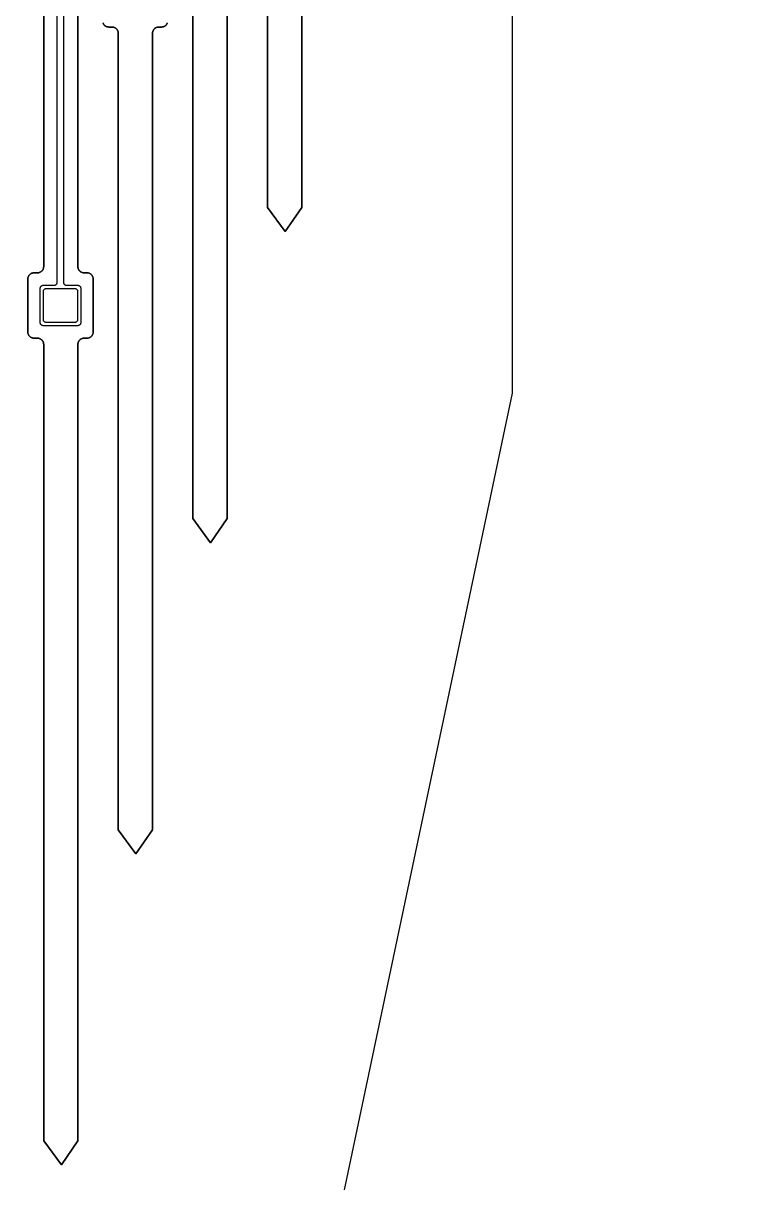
# Model space of a CAD drawing. Extents: x -2057 to 2225, y -44 to 31181.
# Drawn here: x 750.2 to 984.5, y 3057.8 to 3430.5 of the extents above; entities that cross this region are included whole.
import ezdxf

# ---------------------------------------------------------------- set-up
doc = ezdxf.new("R2010")
doc.units = 0
for name, color, linetype in [('electrode', 6, 'CONTINUOUS'), ('etching', 7, 'CONTINUOUS'), ('L2D0_etching2', 4, 'CONTINUOUS'), ('L3D0_etching3', 5, 'CONTINUOUS'), ('metalization', 8, 'CONTINUOUS'), ('polyimide', 9, 'CONTINUOUS'), ('polyimide_etch_borders', 10, 'CONTINUOUS')]:
    doc.layers.add(name, color=color, linetype=linetype)

msp = doc.modelspace()

# ---------------------------------------------------------------- linework, layer by layer
at = {"layer": 'electrode'}
msp.add_lwpolyline([(757.66, 3334.247), (757.573, 3334.255), (757.487, 3334.27), (757.402, 3334.293), (757.32, 3334.323), (757.241, 3334.36), (757.166, 3334.403), (757.094, 3334.453), (757.027, 3334.509), (756.965, 3334.571), (756.909, 3334.638), (756.859, 3334.71), (756.816, 3334.785), (756.779, 3334.864), (756.749, 3334.946), (756.726, 3335.031), (756.711, 3335.117), (756.703, 3335.204), (756.703, 3344.291), (756.711, 3344.378), (756.726, 3344.464), (756.749, 3344.548), (756.779, 3344.63), (756.816, 3344.71), (756.859, 3344.785), (756.909, 3344.857), (756.965, 3344.924), (757.027, 3344.985), (757.094, 3345.042), (757.166, 3345.092), (757.241, 3345.135), (757.32, 3345.172), (757.402, 3345.202), (757.487, 3345.225), (757.573, 3345.24), (757.66, 3345.247), (766.747, 3345.247), (766.834, 3345.24), (766.92, 3345.225), (767.004, 3345.202), (767.086, 3345.172), (767.166, 3345.135), (767.241, 3345.092), (767.313, 3345.042), (767.38, 3344.985), (767.441, 3344.924), (767.498, 3344.857), (767.548, 3344.785), (767.591, 3344.71), (767.628, 3344.63), (767.658, 3344.548), (767.681, 3344.464), (767.696, 3344.378), (767.703, 3344.291), (767.703, 3335.204), (767.696, 3335.117), (767.681, 3335.031), (767.658, 3334.946), (767.628, 3334.864), (767.591, 3334.785), (767.548, 3334.71), (767.498, 3334.638), (767.441, 3334.571), (767.38, 3334.509), (767.313, 3334.453), (767.241, 3334.403), (767.166, 3334.36), (767.086, 3334.323), (767.004, 3334.293), (766.92, 3334.27), (766.834, 3334.255), (766.747, 3334.247)], close=True, dxfattribs=at)
at = {"layer": 'etching'}
for points in [[(1890.612, 20342.595), (1890.612, 10404.624), (907.37, 8971.06), (907.37, 3311.52), (208.395, -1.125), (80.82, -44.08), (0, 0), (-775.12, 3311.52), (-775.12, 8985.76), (-1736.396, 10397.27), (-1736.396, 20343.044)], [(756.792, 9035.371), (756.792, 3352.185), (756.784, 3352.059), (756.769, 3351.934), (756.745, 3351.811), (756.714, 3351.689), (756.675, 3351.57), (756.629, 3351.453), (756.575, 3351.339), (756.515, 3351.229), (756.447, 3351.123), (756.373, 3351.021), (756.293, 3350.924), (756.207, 3350.832), (756.116, 3350.746), (756.019, 3350.666), (755.917, 3350.592), (755.811, 3350.525), (755.701, 3350.465), (755.587, 3350.411), (755.47, 3350.365), (755.351, 3350.326), (755.229, 3350.295), (755.105, 3350.271), (754.981, 3350.255), (754.855, 3350.247), (753.641, 3350.247), (753.515, 3350.24), (753.39, 3350.224), (753.267, 3350.2), (753.145, 3350.169), (753.026, 3350.13), (752.909, 3350.084), (752.795, 3350.03), (752.685, 3349.97), (752.579, 3349.902), (752.477, 3349.828), (752.38, 3349.748), (752.288, 3349.662), (752.202, 3349.571), (752.122, 3349.474), (752.048, 3349.372), (751.981, 3349.266), (751.921, 3349.156), (751.867, 3349.042), (751.821, 3348.925), (751.782, 3348.806), (751.751, 3348.684), (751.727, 3348.56), (751.711, 3348.436), (751.703, 3348.31), (751.703, 3331.185), (751.711, 3331.059), (751.727, 3330.934), (751.751, 3330.811), (751.782, 3330.689), (751.821, 3330.57), (751.867, 3330.453), (751.921, 3330.339), (751.981, 3330.229), (752.048, 3330.123), (752.122, 3330.021), (752.202, 3329.924), (752.288, 3329.832), (752.38, 3329.746), (752.477, 3329.666), (752.579, 3329.592), (752.685, 3329.525), (752.795, 3329.465), (752.909, 3329.411), (753.026, 3329.365), (753.145, 3329.326), (753.267, 3329.295), (753.39, 3329.271), (753.515, 3329.255), (753.641, 3329.247), (754.855, 3329.247), (754.981, 3329.24), (755.105, 3329.224), (755.229, 3329.2), (755.351, 3329.169), (755.47, 3329.13), (755.587, 3329.084), (755.701, 3329.03), (755.811, 3328.97), (755.917, 3328.902), (756.019, 3328.828), (756.116, 3328.748), (756.207, 3328.662), (756.293, 3328.571), (756.373, 3328.474), (756.447, 3328.372), (756.515, 3328.266), (756.575, 3328.156), (756.629, 3328.042), (756.675, 3327.925), (756.714, 3327.806), (756.745, 3327.684), (756.769, 3327.56), (756.784, 3327.436), (756.792, 3327.31), (756.792, 3071.247), (762.472, 3063.52), (767.754, 3071.247), (767.792, 3327.31), (767.8, 3327.436), (767.816, 3327.56), (767.84, 3327.684), (767.871, 3327.806), (767.91, 3327.925), (767.956, 3328.042), (768.009, 3328.156), (768.07, 3328.266), (768.137, 3328.372), (768.211, 3328.474), (768.291, 3328.571), (768.377, 3328.662), (768.469, 3328.748), (768.566, 3328.828), (768.668, 3328.902), (768.774, 3328.97), (768.884, 3329.03), (768.998, 3329.084), (769.114, 3329.13), (769.234, 3329.169), (769.356, 3329.2), (769.479, 3329.224), (769.604, 3329.24), (769.729, 3329.247), (770.766, 3329.247), (770.892, 3329.255), (771.016, 3329.271), (771.14, 3329.295), (771.262, 3329.326), (771.381, 3329.365), (771.498, 3329.411), (771.612, 3329.465), (771.722, 3329.525), (771.828, 3329.592), (771.93, 3329.666), (772.027, 3329.746), (772.118, 3329.832), (772.204, 3329.924), (772.284, 3330.021), (772.358, 3330.123), (772.426, 3330.229), (772.486, 3330.339), (772.54, 3330.453), (772.586, 3330.57), (772.625, 3330.689), (772.656, 3330.811), (772.68, 3330.934), (772.696, 3331.059), (772.703, 3331.185), (772.703, 3348.31), (772.696, 3348.436), (772.68, 3348.56), (772.656, 3348.684), (772.625, 3348.806), (772.586, 3348.925), (772.54, 3349.042), (772.486, 3349.156), (772.426, 3349.266), (772.358, 3349.372), (772.284, 3349.474), (772.204, 3349.571), (772.118, 3349.662), (772.027, 3349.748), (771.93, 3349.828), (771.828, 3349.902), (771.722, 3349.97), (771.612, 3350.03), (771.498, 3350.084), (771.381, 3350.13), (771.262, 3350.169), (771.14, 3350.2), (771.016, 3350.224), (770.892, 3350.24), (770.766, 3350.247), (769.729, 3350.247), (769.604, 3350.255), (769.479, 3350.271), (769.356, 3350.295), (769.234, 3350.326), (769.114, 3350.365), (768.998, 3350.411), (768.884, 3350.465), (768.774, 3350.525), (768.668, 3350.592), (768.566, 3350.666), (768.469, 3350.746), (768.377, 3350.832), (768.291, 3350.924), (768.211, 3351.021), (768.137, 3351.123), (768.07, 3351.229), (768.009, 3351.339), (767.956, 3351.453), (767.91, 3351.57), (767.871, 3351.689), (767.84, 3351.811), (767.816, 3351.934), (767.8, 3352.059), (767.792, 3352.185), (767.792, 9035.371)], [(828.792, 3627.31), (828.792, 3371.247), (834.472, 3363.52), (839.754, 3371.247), (839.792, 3627.31)], [(804.792, 3527.31), (804.792, 3271.247), (810.472, 3263.52), (815.754, 3271.247), (815.792, 3527.31)], [(775.821, 3430.57), (775.867, 3430.453), (775.921, 3430.339), (775.981, 3430.229), (776.048, 3430.123), (776.122, 3430.021), (776.202, 3429.924), (776.288, 3429.832), (776.38, 3429.746), (776.477, 3429.666), (776.579, 3429.592), (776.685, 3429.525), (776.795, 3429.465), (776.909, 3429.411), (777.026, 3429.365), (777.145, 3429.326), (777.267, 3429.295), (777.39, 3429.271), (777.515, 3429.255), (777.641, 3429.247), (778.855, 3429.247), (778.981, 3429.24), (779.105, 3429.224), (779.229, 3429.2), (779.351, 3429.169), (779.47, 3429.13), (779.587, 3429.084), (779.701, 3429.03), (779.811, 3428.97), (779.917, 3428.902), (780.019, 3428.828), (780.116, 3428.748), (780.207, 3428.662), (780.293, 3428.571), (780.373, 3428.474), (780.447, 3428.372), (780.515, 3428.266), (780.575, 3428.156), (780.629, 3428.042), (780.675, 3427.925), (780.714, 3427.806), (780.745, 3427.684), (780.769, 3427.56), (780.784, 3427.436), (780.792, 3427.31), (780.792, 3171.247), (786.472, 3163.52), (791.754, 3171.247), (791.792, 3427.31), (791.8, 3427.436), (791.816, 3427.56), (791.84, 3427.684), (791.871, 3427.806), (791.91, 3427.925), (791.956, 3428.042), (792.009, 3428.156), (792.07, 3428.266), (792.137, 3428.372), (792.211, 3428.474), (792.291, 3428.571), (792.377, 3428.662), (792.469, 3428.748), (792.566, 3428.828), (792.668, 3428.902), (792.774, 3428.97), (792.884, 3429.03), (792.998, 3429.084), (793.114, 3429.13), (793.234, 3429.169), (793.356, 3429.2), (793.479, 3429.224), (793.604, 3429.24), (793.729, 3429.247), (794.766, 3429.247), (794.892, 3429.255), (795.016, 3429.271), (795.14, 3429.295), (795.262, 3429.326), (795.381, 3429.365), (795.498, 3429.411), (795.612, 3429.465), (795.722, 3429.525), (795.828, 3429.592), (795.93, 3429.666), (796.027, 3429.746), (796.118, 3429.832), (796.204, 3429.924), (796.284, 3430.021), (796.358, 3430.123), (796.426, 3430.229), (796.486, 3430.339), (796.54, 3430.453), (796.586, 3430.57)]]:
    msp.add_lwpolyline(points, dxfattribs=at)
at = {"layer": 'L2D0_etching2'}
msp.add_lwpolyline([(1890.612, 20342.595), (1890.612, 10404.624), (907.37, 8971.06), (907.37, 3311.52), (208.395, -1.125), (80.82, -44.08), (0, 0), (-775.12, 3311.52), (-775.12, 8985.76), (-1736.396, 10397.27), (-1736.396, 20343.044)], dxfattribs=at)
at = {"layer": 'L3D0_etching3'}
for points in [[(1890.612, 20342.595), (1890.612, 10404.624), (907.37, 8971.06), (907.37, 3311.52), (208.395, -1.125), (80.82, -44.08), (0, 0), (-775.12, 3311.52), (-775.12, 8985.76), (-1736.396, 10397.27), (-1736.396, 20343.044)], [(756.792, 9035.371), (756.792, 3352.185), (756.784, 3352.059), (756.769, 3351.934), (756.745, 3351.811), (756.714, 3351.689), (756.675, 3351.57), (756.629, 3351.453), (756.575, 3351.339), (756.515, 3351.229), (756.447, 3351.123), (756.373, 3351.021), (756.293, 3350.924), (756.207, 3350.832), (756.116, 3350.746), (756.019, 3350.666), (755.917, 3350.592), (755.811, 3350.525), (755.701, 3350.465), (755.587, 3350.411), (755.47, 3350.365), (755.351, 3350.326), (755.229, 3350.295), (755.105, 3350.271), (754.981, 3350.255), (754.855, 3350.247), (753.641, 3350.247), (753.515, 3350.24), (753.39, 3350.224), (753.267, 3350.2), (753.145, 3350.169), (753.026, 3350.13), (752.909, 3350.084), (752.795, 3350.03), (752.685, 3349.97), (752.579, 3349.902), (752.477, 3349.828), (752.38, 3349.748), (752.288, 3349.662), (752.202, 3349.571), (752.122, 3349.474), (752.048, 3349.372), (751.981, 3349.266), (751.921, 3349.156), (751.867, 3349.042), (751.821, 3348.925), (751.782, 3348.806), (751.751, 3348.684), (751.727, 3348.56), (751.711, 3348.436), (751.703, 3348.31), (751.703, 3331.185), (751.711, 3331.059), (751.727, 3330.934), (751.751, 3330.811), (751.782, 3330.689), (751.821, 3330.57), (751.867, 3330.453), (751.921, 3330.339), (751.981, 3330.229), (752.048, 3330.123), (752.122, 3330.021), (752.202, 3329.924), (752.288, 3329.832), (752.38, 3329.746), (752.477, 3329.666), (752.579, 3329.592), (752.685, 3329.525), (752.795, 3329.465), (752.909, 3329.411), (753.026, 3329.365), (753.145, 3329.326), (753.267, 3329.295), (753.39, 3329.271), (753.515, 3329.255), (753.641, 3329.247), (754.855, 3329.247), (754.981, 3329.24), (755.105, 3329.224), (755.229, 3329.2), (755.351, 3329.169), (755.47, 3329.13), (755.587, 3329.084), (755.701, 3329.03), (755.811, 3328.97), (755.917, 3328.902), (756.019, 3328.828), (756.116, 3328.748), (756.207, 3328.662), (756.293, 3328.571), (756.373, 3328.474), (756.447, 3328.372), (756.515, 3328.266), (756.575, 3328.156), (756.629, 3328.042), (756.675, 3327.925), (756.714, 3327.806), (756.745, 3327.684), (756.769, 3327.56), (756.784, 3327.436), (756.792, 3327.31), (756.792, 3071.247), (762.472, 3063.52), (767.754, 3071.247), (767.792, 3327.31), (767.8, 3327.436), (767.816, 3327.56), (767.84, 3327.684), (767.871, 3327.806), (767.91, 3327.925), (767.956, 3328.042), (768.009, 3328.156), (768.07, 3328.266), (768.137, 3328.372), (768.211, 3328.474), (768.291, 3328.571), (768.377, 3328.662), (768.469, 3328.748), (768.566, 3328.828), (768.668, 3328.902), (768.774, 3328.97), (768.884, 3329.03), (768.998, 3329.084), (769.114, 3329.13), (769.234, 3329.169), (769.356, 3329.2), (769.479, 3329.224), (769.604, 3329.24), (769.729, 3329.247), (770.766, 3329.247), (770.892, 3329.255), (771.016, 3329.271), (771.14, 3329.295), (771.262, 3329.326), (771.381, 3329.365), (771.498, 3329.411), (771.612, 3329.465), (771.722, 3329.525), (771.828, 3329.592), (771.93, 3329.666), (772.027, 3329.746), (772.118, 3329.832), (772.204, 3329.924), (772.284, 3330.021), (772.358, 3330.123), (772.426, 3330.229), (772.486, 3330.339), (772.54, 3330.453), (772.586, 3330.57), (772.625, 3330.689), (772.656, 3330.811), (772.68, 3330.934), (772.696, 3331.059), (772.703, 3331.185), (772.703, 3348.31), (772.696, 3348.436), (772.68, 3348.56), (772.656, 3348.684), (772.625, 3348.806), (772.586, 3348.925), (772.54, 3349.042), (772.486, 3349.156), (772.426, 3349.266), (772.358, 3349.372), (772.284, 3349.474), (772.204, 3349.571), (772.118, 3349.662), (772.027, 3349.748), (771.93, 3349.828), (771.828, 3349.902), (771.722, 3349.97), (771.612, 3350.03), (771.498, 3350.084), (771.381, 3350.13), (771.262, 3350.169), (771.14, 3350.2), (771.016, 3350.224), (770.892, 3350.24), (770.766, 3350.247), (769.729, 3350.247), (769.604, 3350.255), (769.479, 3350.271), (769.356, 3350.295), (769.234, 3350.326), (769.114, 3350.365), (768.998, 3350.411), (768.884, 3350.465), (768.774, 3350.525), (768.668, 3350.592), (768.566, 3350.666), (768.469, 3350.746), (768.377, 3350.832), (768.291, 3350.924), (768.211, 3351.021), (768.137, 3351.123), (768.07, 3351.229), (768.009, 3351.339), (767.956, 3351.453), (767.91, 3351.57), (767.871, 3351.689), (767.84, 3351.811), (767.816, 3351.934), (767.8, 3352.059), (767.792, 3352.185), (767.792, 9035.371)], [(828.792, 3627.31), (828.792, 3371.247), (834.472, 3363.52), (839.754, 3371.247), (839.792, 3627.31)], [(804.792, 3527.31), (804.792, 3271.247), (810.472, 3263.52), (815.754, 3271.247), (815.792, 3527.31)], [(775.821, 3430.57), (775.867, 3430.453), (775.921, 3430.339), (775.981, 3430.229), (776.048, 3430.123), (776.122, 3430.021), (776.202, 3429.924), (776.288, 3429.832), (776.38, 3429.746), (776.477, 3429.666), (776.579, 3429.592), (776.685, 3429.525), (776.795, 3429.465), (776.909, 3429.411), (777.026, 3429.365), (777.145, 3429.326), (777.267, 3429.295), (777.39, 3429.271), (777.515, 3429.255), (777.641, 3429.247), (778.855, 3429.247), (778.981, 3429.24), (779.105, 3429.224), (779.229, 3429.2), (779.351, 3429.169), (779.47, 3429.13), (779.587, 3429.084), (779.701, 3429.03), (779.811, 3428.97), (779.917, 3428.902), (780.019, 3428.828), (780.116, 3428.748), (780.207, 3428.662), (780.293, 3428.571), (780.373, 3428.474), (780.447, 3428.372), (780.515, 3428.266), (780.575, 3428.156), (780.629, 3428.042), (780.675, 3427.925), (780.714, 3427.806), (780.745, 3427.684), (780.769, 3427.56), (780.784, 3427.436), (780.792, 3427.31), (780.792, 3171.247), (786.472, 3163.52), (791.754, 3171.247), (791.792, 3427.31), (791.8, 3427.436), (791.816, 3427.56), (791.84, 3427.684), (791.871, 3427.806), (791.91, 3427.925), (791.956, 3428.042), (792.009, 3428.156), (792.07, 3428.266), (792.137, 3428.372), (792.211, 3428.474), (792.291, 3428.571), (792.377, 3428.662), (792.469, 3428.748), (792.566, 3428.828), (792.668, 3428.902), (792.774, 3428.97), (792.884, 3429.03), (792.998, 3429.084), (793.114, 3429.13), (793.234, 3429.169), (793.356, 3429.2), (793.479, 3429.224), (793.604, 3429.24), (793.729, 3429.247), (794.766, 3429.247), (794.892, 3429.255), (795.016, 3429.271), (795.14, 3429.295), (795.262, 3429.326), (795.381, 3429.365), (795.498, 3429.411), (795.612, 3429.465), (795.722, 3429.525), (795.828, 3429.592), (795.93, 3429.666), (796.027, 3429.746), (796.118, 3429.832), (796.204, 3429.924), (796.284, 3430.021), (796.358, 3430.123), (796.426, 3430.229), (796.486, 3430.339), (796.54, 3430.453), (796.586, 3430.57)]]:
    msp.add_lwpolyline(points, dxfattribs=at)
at = {"layer": 'metalization'}
msp.add_lwpolyline([(763.142, 9040.22), (763.142, 3347.204), (763.15, 3347.117), (763.165, 3347.031), (763.188, 3346.946), (763.218, 3346.864), (763.254, 3346.785), (763.298, 3346.71), (763.348, 3346.638), (763.404, 3346.571), (763.466, 3346.509), (763.533, 3346.453), (763.604, 3346.403), (763.68, 3346.36), (763.759, 3346.323), (763.841, 3346.293), (763.926, 3346.27), (764.012, 3346.255), (764.099, 3346.247), (767.747, 3346.247), (767.834, 3346.24), (767.92, 3346.225), (768.004, 3346.202), (768.086, 3346.172), (768.166, 3346.135), (768.241, 3346.092), (768.313, 3346.042), (768.38, 3345.985), (768.441, 3345.924), (768.498, 3345.857), (768.548, 3345.785), (768.591, 3345.71), (768.628, 3345.63), (768.658, 3345.548), (768.681, 3345.464), (768.696, 3345.378), (768.703, 3345.291), (768.703, 3334.204), (768.696, 3334.117), (768.681, 3334.031), (768.658, 3333.946), (768.628, 3333.864), (768.591, 3333.785), (768.548, 3333.71), (768.498, 3333.638), (768.441, 3333.571), (768.38, 3333.509), (768.313, 3333.453), (768.241, 3333.403), (768.166, 3333.36), (768.086, 3333.323), (768.004, 3333.293), (767.92, 3333.27), (767.834, 3333.255), (767.747, 3333.247), (756.66, 3333.247), (756.573, 3333.255), (756.487, 3333.27), (756.402, 3333.293), (756.32, 3333.323), (756.241, 3333.36), (756.166, 3333.403), (756.094, 3333.453), (756.027, 3333.509), (755.965, 3333.571), (755.909, 3333.638), (755.859, 3333.71), (755.816, 3333.785), (755.779, 3333.864), (755.749, 3333.946), (755.726, 3334.031), (755.711, 3334.117), (755.703, 3334.204), (755.703, 3345.291), (755.711, 3345.378), (755.726, 3345.464), (755.749, 3345.548), (755.779, 3345.63), (755.816, 3345.71), (755.859, 3345.785), (755.909, 3345.857), (755.965, 3345.924), (756.027, 3345.985), (756.094, 3346.042), (756.166, 3346.092), (756.241, 3346.135), (756.32, 3346.172), (756.402, 3346.202), (756.487, 3346.225), (756.573, 3346.24), (756.66, 3346.247), (760.186, 3346.247), (760.273, 3346.255), (760.359, 3346.27), (760.443, 3346.293), (760.525, 3346.323), (760.604, 3346.36), (760.68, 3346.403), (760.752, 3346.453), (760.819, 3346.509), (760.88, 3346.571), (760.936, 3346.638), (760.986, 3346.71), (761.03, 3346.785), (761.067, 3346.864), (761.097, 3346.946), (761.12, 3347.031), (761.135, 3347.117), (761.142, 3347.204), (761.142, 9040.22)], dxfattribs=at)
at = {"layer": 'polyimide'}
for points in [[(767.792, 9035.371), (767.792, 3352.185), (767.8, 3352.059), (767.816, 3351.934), (767.84, 3351.811), (767.871, 3351.689), (767.91, 3351.57), (767.956, 3351.453), (768.009, 3351.339), (768.07, 3351.229), (768.137, 3351.123), (768.211, 3351.021), (768.291, 3350.924), (768.377, 3350.832), (768.469, 3350.746), (768.566, 3350.666), (768.668, 3350.592), (768.774, 3350.525), (768.884, 3350.465), (768.998, 3350.411), (769.114, 3350.365), (769.234, 3350.326), (769.356, 3350.295), (769.479, 3350.271), (769.604, 3350.255), (769.729, 3350.247), (770.766, 3350.247), (770.892, 3350.24), (771.016, 3350.224), (771.14, 3350.2), (771.262, 3350.169), (771.381, 3350.13), (771.498, 3350.084), (771.612, 3350.03), (771.722, 3349.97), (771.828, 3349.902), (771.93, 3349.828), (772.027, 3349.748), (772.118, 3349.662), (772.204, 3349.571), (772.284, 3349.474), (772.358, 3349.372), (772.426, 3349.266), (772.486, 3349.156), (772.54, 3349.042), (772.586, 3348.925), (772.625, 3348.806), (772.656, 3348.684), (772.68, 3348.56), (772.696, 3348.436), (772.703, 3348.31), (772.703, 3331.185), (772.696, 3331.059), (772.68, 3330.934), (772.656, 3330.811), (772.625, 3330.689), (772.586, 3330.57), (772.54, 3330.453), (772.486, 3330.339), (772.426, 3330.229), (772.358, 3330.123), (772.284, 3330.021), (772.204, 3329.924), (772.118, 3329.832), (772.027, 3329.746), (771.93, 3329.666), (771.828, 3329.592), (771.722, 3329.525), (771.612, 3329.465), (771.498, 3329.411), (771.381, 3329.365), (771.262, 3329.326), (771.14, 3329.295), (771.016, 3329.271), (770.892, 3329.255), (770.766, 3329.247), (769.729, 3329.247), (769.604, 3329.24), (769.479, 3329.224), (769.356, 3329.2), (769.234, 3329.169), (769.114, 3329.13), (768.998, 3329.084), (768.884, 3329.03), (768.774, 3328.97), (768.668, 3328.902), (768.566, 3328.828), (768.469, 3328.748), (768.377, 3328.662), (768.291, 3328.571), (768.211, 3328.474), (768.137, 3328.372), (768.07, 3328.266), (768.009, 3328.156), (767.956, 3328.042), (767.91, 3327.925), (767.871, 3327.806), (767.84, 3327.684), (767.816, 3327.56), (767.8, 3327.436), (767.792, 3327.31), (767.754, 3071.247), (762.472, 3063.52), (756.792, 3071.247), (756.792, 3327.31), (756.784, 3327.436), (756.769, 3327.56), (756.745, 3327.684), (756.714, 3327.806), (756.675, 3327.925), (756.629, 3328.042), (756.575, 3328.156), (756.515, 3328.266), (756.447, 3328.372), (756.373, 3328.474), (756.293, 3328.571), (756.207, 3328.662), (756.116, 3328.748), (756.019, 3328.828), (755.917, 3328.902), (755.811, 3328.97), (755.701, 3329.03), (755.587, 3329.084), (755.47, 3329.13), (755.351, 3329.169), (755.229, 3329.2), (755.105, 3329.224), (754.981, 3329.24), (754.855, 3329.247), (753.641, 3329.247), (753.515, 3329.255), (753.39, 3329.271), (753.267, 3329.295), (753.145, 3329.326), (753.026, 3329.365), (752.909, 3329.411), (752.795, 3329.465), (752.685, 3329.525), (752.579, 3329.592), (752.477, 3329.666), (752.38, 3329.746), (752.288, 3329.832), (752.202, 3329.924), (752.122, 3330.021), (752.048, 3330.123), (751.981, 3330.229), (751.921, 3330.339), (751.867, 3330.453), (751.821, 3330.57), (751.782, 3330.689), (751.751, 3330.811), (751.727, 3330.934), (751.711, 3331.059), (751.703, 3331.185), (751.703, 3348.31), (751.711, 3348.436), (751.727, 3348.56), (751.751, 3348.684), (751.782, 3348.806), (751.821, 3348.925), (751.867, 3349.042), (751.921, 3349.156), (751.981, 3349.266), (752.048, 3349.372), (752.122, 3349.474), (752.202, 3349.571), (752.288, 3349.662), (752.38, 3349.748), (752.477, 3349.828), (752.579, 3349.902), (752.685, 3349.97), (752.795, 3350.03), (752.909, 3350.084), (753.026, 3350.13), (753.145, 3350.169), (753.267, 3350.2), (753.39, 3350.224), (753.515, 3350.24), (753.641, 3350.247), (754.855, 3350.247), (754.981, 3350.255), (755.105, 3350.271), (755.229, 3350.295), (755.351, 3350.326), (755.47, 3350.365), (755.587, 3350.411), (755.701, 3350.465), (755.811, 3350.525), (755.917, 3350.592), (756.019, 3350.666), (756.116, 3350.746), (756.207, 3350.832), (756.293, 3350.924), (756.373, 3351.021), (756.447, 3351.123), (756.515, 3351.229), (756.575, 3351.339), (756.629, 3351.453), (756.675, 3351.57), (756.714, 3351.689), (756.745, 3351.811), (756.769, 3351.934), (756.784, 3352.059), (756.792, 3352.185), (756.792, 9035.371)], [(756.792, 9035.371), (756.792, 3352.185), (756.784, 3352.059), (756.769, 3351.934), (756.745, 3351.811), (756.714, 3351.689), (756.675, 3351.57), (756.629, 3351.453), (756.575, 3351.339), (756.515, 3351.229), (756.447, 3351.123), (756.373, 3351.021), (756.293, 3350.924), (756.207, 3350.832), (756.116, 3350.746), (756.019, 3350.666), (755.917, 3350.592), (755.811, 3350.525), (755.701, 3350.465), (755.587, 3350.411), (755.47, 3350.365), (755.351, 3350.326), (755.229, 3350.295), (755.105, 3350.271), (754.981, 3350.255), (754.855, 3350.247), (753.641, 3350.247), (753.515, 3350.24), (753.39, 3350.224), (753.267, 3350.2), (753.145, 3350.169), (753.026, 3350.13), (752.909, 3350.084), (752.795, 3350.03), (752.685, 3349.97), (752.579, 3349.902), (752.477, 3349.828), (752.38, 3349.748), (752.288, 3349.662), (752.202, 3349.571), (752.122, 3349.474), (752.048, 3349.372), (751.981, 3349.266), (751.921, 3349.156), (751.867, 3349.042), (751.821, 3348.925), (751.782, 3348.806), (751.751, 3348.684), (751.727, 3348.56), (751.711, 3348.436), (751.703, 3348.31), (751.703, 3331.185), (751.711, 3331.059), (751.727, 3330.934), (751.751, 3330.811), (751.782, 3330.689), (751.821, 3330.57), (751.867, 3330.453), (751.921, 3330.339), (751.981, 3330.229), (752.048, 3330.123), (752.122, 3330.021), (752.202, 3329.924), (752.288, 3329.832), (752.38, 3329.746), (752.477, 3329.666), (752.579, 3329.592), (752.685, 3329.525), (752.795, 3329.465), (752.909, 3329.411), (753.026, 3329.365), (753.145, 3329.326), (753.267, 3329.295), (753.39, 3329.271), (753.515, 3329.255), (753.641, 3329.247), (754.855, 3329.247), (754.981, 3329.24), (755.105, 3329.224), (755.229, 3329.2), (755.351, 3329.169), (755.47, 3329.13), (755.587, 3329.084), (755.701, 3329.03), (755.811, 3328.97), (755.917, 3328.902), (756.019, 3328.828), (756.116, 3328.748), (756.207, 3328.662), (756.293, 3328.571), (756.373, 3328.474), (756.447, 3328.372), (756.515, 3328.266), (756.575, 3328.156), (756.629, 3328.042), (756.675, 3327.925), (756.714, 3327.806), (756.745, 3327.684), (756.769, 3327.56), (756.784, 3327.436), (756.792, 3327.31), (756.792, 3071.247), (762.472, 3063.52), (767.754, 3071.247), (767.792, 3327.31), (767.8, 3327.436), (767.816, 3327.56), (767.84, 3327.684), (767.871, 3327.806), (767.91, 3327.925), (767.956, 3328.042), (768.009, 3328.156), (768.07, 3328.266), (768.137, 3328.372), (768.211, 3328.474), (768.291, 3328.571), (768.377, 3328.662), (768.469, 3328.748), (768.566, 3328.828), (768.668, 3328.902), (768.774, 3328.97), (768.884, 3329.03), (768.998, 3329.084), (769.114, 3329.13), (769.234, 3329.169), (769.356, 3329.2), (769.479, 3329.224), (769.604, 3329.24), (769.729, 3329.247), (770.766, 3329.247), (770.892, 3329.255), (771.016, 3329.271), (771.14, 3329.295), (771.262, 3329.326), (771.381, 3329.365), (771.498, 3329.411), (771.612, 3329.465), (771.722, 3329.525), (771.828, 3329.592), (771.93, 3329.666), (772.027, 3329.746), (772.118, 3329.832), (772.204, 3329.924), (772.284, 3330.021), (772.358, 3330.123), (772.426, 3330.229), (772.486, 3330.339), (772.54, 3330.453), (772.586, 3330.57), (772.625, 3330.689), (772.656, 3330.811), (772.68, 3330.934), (772.696, 3331.059), (772.703, 3331.185), (772.703, 3348.31), (772.696, 3348.436), (772.68, 3348.56), (772.656, 3348.684), (772.625, 3348.806), (772.586, 3348.925), (772.54, 3349.042), (772.486, 3349.156), (772.426, 3349.266), (772.358, 3349.372), (772.284, 3349.474), (772.204, 3349.571), (772.118, 3349.662), (772.027, 3349.748), (771.93, 3349.828), (771.828, 3349.902), (771.722, 3349.97), (771.612, 3350.03), (771.498, 3350.084), (771.381, 3350.13), (771.262, 3350.169), (771.14, 3350.2), (771.016, 3350.224), (770.892, 3350.24), (770.766, 3350.247), (769.729, 3350.247), (769.604, 3350.255), (769.479, 3350.271), (769.356, 3350.295), (769.234, 3350.326), (769.114, 3350.365), (768.998, 3350.411), (768.884, 3350.465), (768.774, 3350.525), (768.668, 3350.592), (768.566, 3350.666), (768.469, 3350.746), (768.377, 3350.832), (768.291, 3350.924), (768.211, 3351.021), (768.137, 3351.123), (768.07, 3351.229), (768.009, 3351.339), (767.956, 3351.453), (767.91, 3351.57), (767.871, 3351.689), (767.84, 3351.811), (767.816, 3351.934), (767.8, 3352.059), (767.792, 3352.185), (767.792, 9035.371)], [(839.792, 3627.31), (839.754, 3371.247), (834.472, 3363.52), (828.792, 3371.247), (828.792, 3627.31)], [(828.792, 3627.31), (828.792, 3371.247), (834.472, 3363.52), (839.754, 3371.247), (839.792, 3627.31)], [(815.792, 3527.31), (815.754, 3271.247), (810.472, 3263.52), (804.792, 3271.247), (804.792, 3527.31)], [(804.792, 3527.31), (804.792, 3271.247), (810.472, 3263.52), (815.754, 3271.247), (815.792, 3527.31)], [(796.586, 3430.57), (796.54, 3430.453), (796.486, 3430.339), (796.426, 3430.229), (796.358, 3430.123), (796.284, 3430.021), (796.204, 3429.924), (796.118, 3429.832), (796.027, 3429.746), (795.93, 3429.666), (795.828, 3429.592), (795.722, 3429.525), (795.612, 3429.465), (795.498, 3429.411), (795.381, 3429.365), (795.262, 3429.326), (795.14, 3429.295), (795.016, 3429.271), (794.892, 3429.255), (794.766, 3429.247), (793.729, 3429.247), (793.604, 3429.24), (793.479, 3429.224), (793.356, 3429.2), (793.234, 3429.169), (793.114, 3429.13), (792.998, 3429.084), (792.884, 3429.03), (792.774, 3428.97), (792.668, 3428.902), (792.566, 3428.828), (792.469, 3428.748), (792.377, 3428.662), (792.291, 3428.571), (792.211, 3428.474), (792.137, 3428.372), (792.07, 3428.266), (792.009, 3428.156), (791.956, 3428.042), (791.91, 3427.925), (791.871, 3427.806), (791.84, 3427.684), (791.816, 3427.56), (791.8, 3427.436), (791.792, 3427.31), (791.754, 3171.247), (786.472, 3163.52), (780.792, 3171.247), (780.792, 3427.31), (780.784, 3427.436), (780.769, 3427.56), (780.745, 3427.684), (780.714, 3427.806), (780.675, 3427.925), (780.629, 3428.042), (780.575, 3428.156), (780.515, 3428.266), (780.447, 3428.372), (780.373, 3428.474), (780.293, 3428.571), (780.207, 3428.662), (780.116, 3428.748), (780.019, 3428.828), (779.917, 3428.902), (779.811, 3428.97), (779.701, 3429.03), (779.587, 3429.084), (779.47, 3429.13), (779.351, 3429.169), (779.229, 3429.2), (779.105, 3429.224), (778.981, 3429.24), (778.855, 3429.247), (777.641, 3429.247), (777.515, 3429.255), (777.39, 3429.271), (777.267, 3429.295), (777.145, 3429.326), (777.026, 3429.365), (776.909, 3429.411), (776.795, 3429.465), (776.685, 3429.525), (776.579, 3429.592), (776.477, 3429.666), (776.38, 3429.746), (776.288, 3429.832), (776.202, 3429.924), (776.122, 3430.021), (776.048, 3430.123), (775.981, 3430.229), (775.921, 3430.339), (775.867, 3430.453), (775.821, 3430.57)], [(775.821, 3430.57), (775.867, 3430.453), (775.921, 3430.339), (775.981, 3430.229), (776.048, 3430.123), (776.122, 3430.021), (776.202, 3429.924), (776.288, 3429.832), (776.38, 3429.746), (776.477, 3429.666), (776.579, 3429.592), (776.685, 3429.525), (776.795, 3429.465), (776.909, 3429.411), (777.026, 3429.365), (777.145, 3429.326), (777.267, 3429.295), (777.39, 3429.271), (777.515, 3429.255), (777.641, 3429.247), (778.855, 3429.247), (778.981, 3429.24), (779.105, 3429.224), (779.229, 3429.2), (779.351, 3429.169), (779.47, 3429.13), (779.587, 3429.084), (779.701, 3429.03), (779.811, 3428.97), (779.917, 3428.902), (780.019, 3428.828), (780.116, 3428.748), (780.207, 3428.662), (780.293, 3428.571), (780.373, 3428.474), (780.447, 3428.372), (780.515, 3428.266), (780.575, 3428.156), (780.629, 3428.042), (780.675, 3427.925), (780.714, 3427.806), (780.745, 3427.684), (780.769, 3427.56), (780.784, 3427.436), (780.792, 3427.31), (780.792, 3171.247), (786.472, 3163.52), (791.754, 3171.247), (791.792, 3427.31), (791.8, 3427.436), (791.816, 3427.56), (791.84, 3427.684), (791.871, 3427.806), (791.91, 3427.925), (791.956, 3428.042), (792.009, 3428.156), (792.07, 3428.266), (792.137, 3428.372), (792.211, 3428.474), (792.291, 3428.571), (792.377, 3428.662), (792.469, 3428.748), (792.566, 3428.828), (792.668, 3428.902), (792.774, 3428.97), (792.884, 3429.03), (792.998, 3429.084), (793.114, 3429.13), (793.234, 3429.169), (793.356, 3429.2), (793.479, 3429.224), (793.604, 3429.24), (793.729, 3429.247), (794.766, 3429.247), (794.892, 3429.255), (795.016, 3429.271), (795.14, 3429.295), (795.262, 3429.326), (795.381, 3429.365), (795.498, 3429.411), (795.612, 3429.465), (795.722, 3429.525), (795.828, 3429.592), (795.93, 3429.666), (796.027, 3429.746), (796.118, 3429.832), (796.204, 3429.924), (796.284, 3430.021), (796.358, 3430.123), (796.426, 3430.229), (796.486, 3430.339), (796.54, 3430.453), (796.586, 3430.57)]]:
    msp.add_lwpolyline(points, dxfattribs=at)
at = {"layer": 'polyimide_etch_borders'}
msp.add_lwpolyline([(1890.612, 20342.595), (1890.612, 10404.624), (907.37, 8971.06), (907.37, 3311.52), (208.395, -1.125), (80.82, -44.08), (0, 0), (-775.12, 3311.52), (-775.12, 8985.76), (-1736.396, 10397.27), (-1736.396, 20343.044)], dxfattribs=at)

doc.saveas('drawing.dxf')
